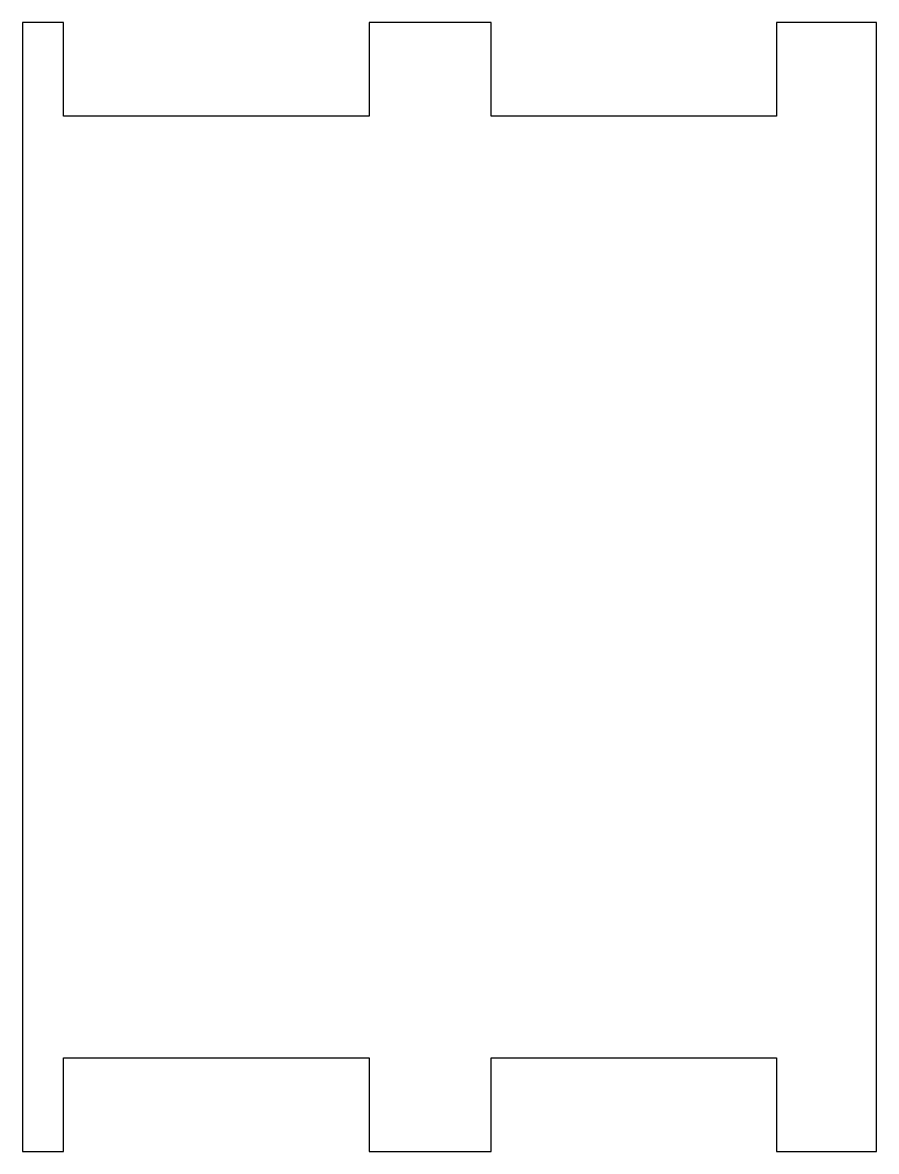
# Model space of a CAD drawing. Header units: metres. Extents: x -48.5 to -27.6, y -55.8 to -28.1.
import ezdxf

# ---------------------------------------------------------------- set-up
doc = ezdxf.new("R2010")
doc.units = ezdxf.units.M

msp = doc.modelspace()

# ---------------------------------------------------------------- linework, layer by layer
for p, q in [((-47.5, -28.1222), (-48.5, -28.1222)), ((-48.5, -28.1222), (-48.5, -55.8222)), ((-47.5, -30.4222), (-47.5, -28.1222)), ((-37, -28.1222), (-40, -28.1222)), ((-40, -28.1222), (-40, -30.4222)), ((-37, -30.4222), (-37, -28.1222)), ((-27.55, -28.1222), (-30, -28.1222)), ((-30, -28.1222), (-30, -30.4222)), ((-27.55, -55.8222), (-27.55, -28.1222)), ((-40, -30.4222), (-47.5, -30.4222)), ((-30, -30.4222), (-37, -30.4222)), ((-47.5, -55.8222), (-47.5, -53.5222)), ((-47.5, -53.5222), (-40, -53.5222)), ((-40, -53.5222), (-40, -55.8222)), ((-37, -55.8222), (-37, -53.5222)), ((-37, -53.5222), (-30, -53.5222)), ((-30, -53.5222), (-30, -55.8222)), ((-48.5, -55.8222), (-47.5, -55.8222)), ((-40, -55.8222), (-37, -55.8222)), ((-30, -55.8222), (-27.55, -55.8222))]:
    msp.add_line(p, q)

doc.saveas('drawing.dxf')
